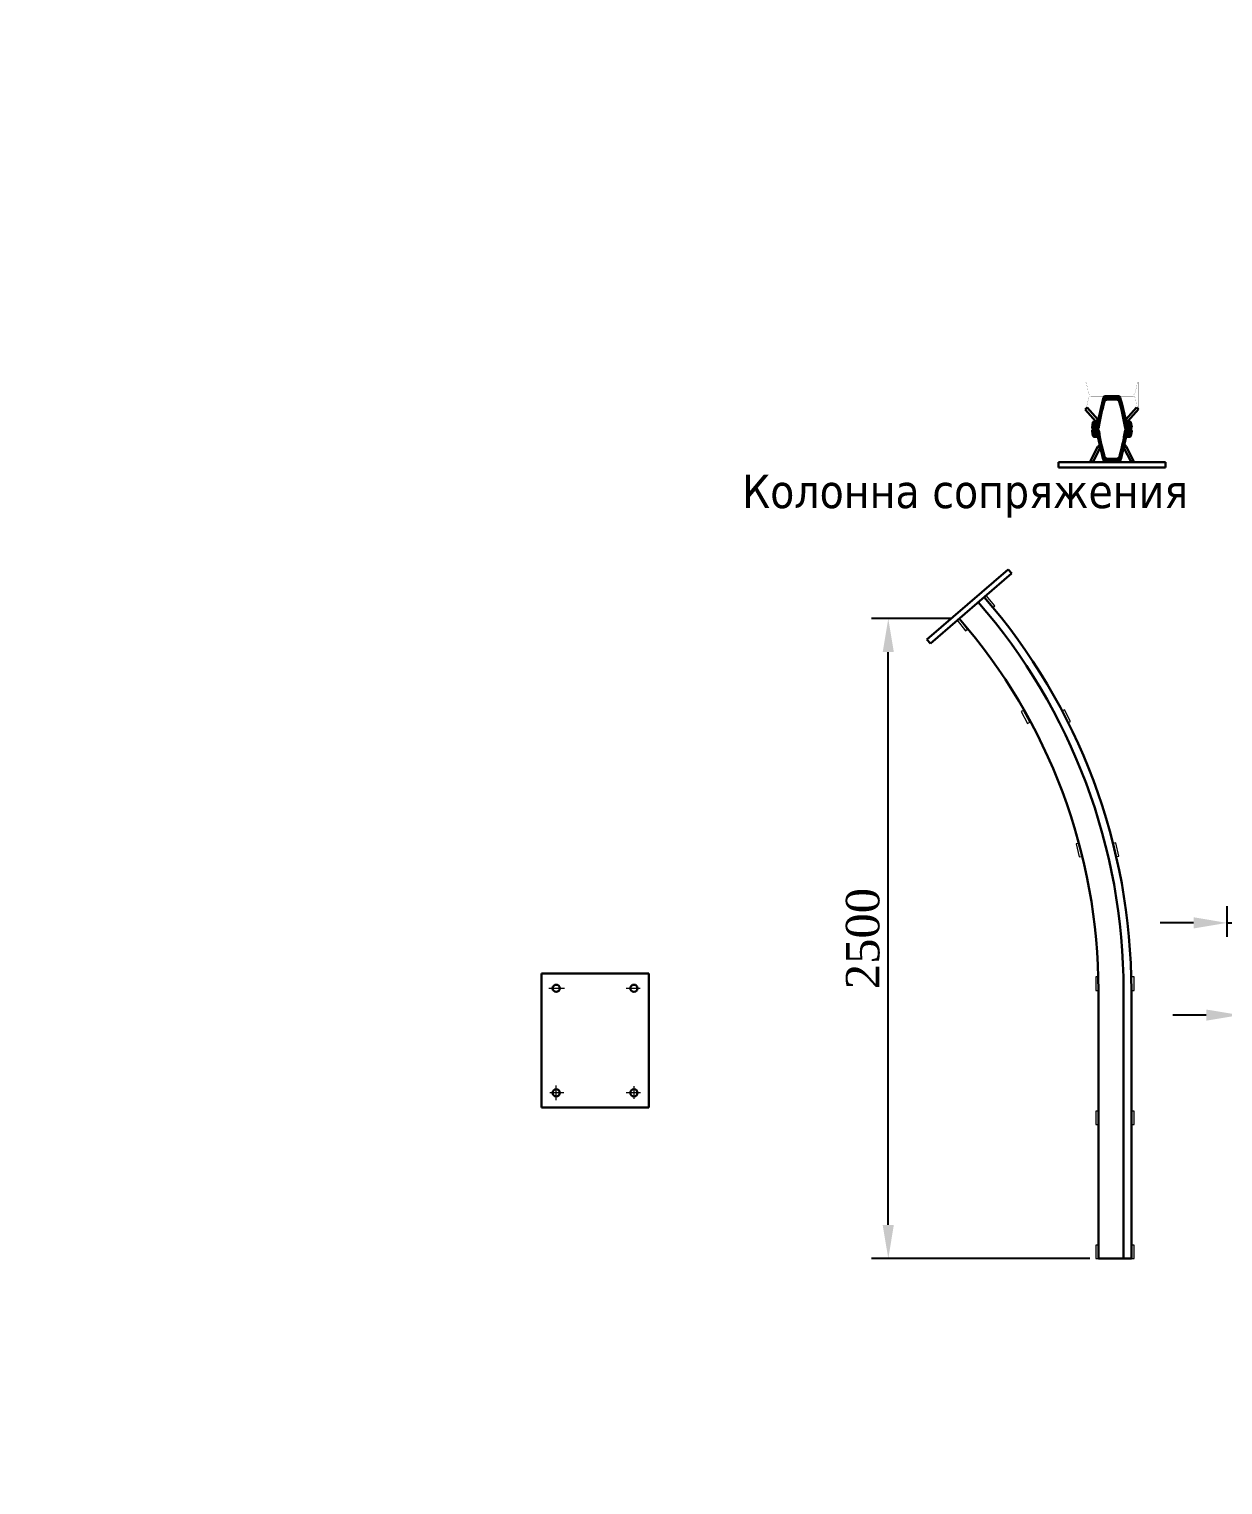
# Model space of a CAD drawing. Header units: millimetres. Extents: x -46762 to 217101, y -107409 to 31524.
# Drawn here: x 88661 to 93115, y -52111 to -46682 of the extents above; entities that cross this region are included whole.
import ezdxf

# ---------------------------------------------------------------- set-up
doc = ezdxf.new("R2010")
doc.units = ezdxf.units.MM
doc.styles.get("Standard").update_dxf_attribs({"font": 'TIMES.TTF'})
doc.dimstyles.new('ISO-25', dxfattribs={"dimscale": 50, "dimtxt": 2.5, "dimasz": 2.5, "dimexe": 1.25, "dimexo": 0.625, "dimtad": 1, "dimdec": 0, "dimtxsty": 'Standard', "dimcen": 2.5, "dimadec": 0, "dimazin": 0, "dimtfac": 1, "dimtdec": 0, "dimtmove": 0, "dimatfit": 3, "dimfxl": 1, "dimarcsym": 0})
pattern_1 = [(50.1394231, (28447.5066, -45731.2157), (1.822229156, -0.15495712), [0.1905, -2.0955]), (355.139423, (28447.5066, -45731.2157), (-0.35707637, 1.909703177), [0.1524, -1.6764]), (100.590423, (28447.6584, -45731.2286), (1.465159393, 1.75473738), [0.1619, -1.7809]), (46.323623, (28447.5054, -45730.7077), (2.71180544, -0.41382562), [0.28575, -3.14325]), (96.775023, (28447.7313, -45730.7422), (2.36801449, 2.48002521), [0.24285, -2.67135]), (351.323423, (28447.5054, -45730.7077), (2.36801821, 2.48002083), [0.2286, -2.5146]), (21.1394231, (28447.7597, -45730.8341), (1.51863283, -1.018962775), [0.1905, -2.0955]), (326.139423, (28447.7597, -45730.8341), (0.61353644, 1.84337809), [0.1524, -1.6764]), (71.590823, (28447.8862, -45730.919), (2.132165086, 0.82441941), [0.1619, -1.7809]), (37.6394231, (28447.5066, -45731.2157), (0.028828387, 0.845623043), [0, -1.65608, 0, -1.7018, 0, -1.68275]), (7.6394231, (28447.5066, -45731.2157), (0.665756862, 1.003428765), [0, -0.97028, 0, -1.61798, 0, -0.64135]), (327.6394231, (28446.9402, -45731.2171), (1.35604134, -0.0539878216), [0, -0.635, 0, -1.9812, 0, -2.6289]), (317.6394231, (28446.6862, -45731.2177), (1.480668702, 0.25786872), [0, -0.8255, 0, -1.31572, 0, -1.8669])]
pattern_2 = [(130.1394231, (156941.609, -45418.5385), (-1.821453436, -0.163823648), [0.1905, -2.0955]), (185.139423, (156941.609, -45418.5385), (0.34777806, 1.91141837), [0.1524, -1.6764]), (79.688423, (156941.4571, -45418.5521), (-1.47368194, 1.74758601), [0.1619, -1.7809]), (133.955223, (156941.6077, -45418.0305), (-2.70975933, -0.42701845), [0.28575, -3.14325]), (83.503823, (156941.382, -45418.066), (-2.38005615, 2.46847126), [0.24285, -2.67135]), (188.955423, (156941.6077, -45418.0305), (-2.38005985, 2.46846687), [0.2286, -2.5146]), (159.1394231, (156941.354, -45418.158), (-1.51365579, -1.02634154), [0.1905, -2.0955]), (214.139423, (156941.354, -45418.158), (-0.622500466, 1.840370323), [0.1524, -1.6764]), (108.688023, (156941.2279, -45418.2436), (-2.13615209, 0.814032895), [0.1619, -1.7809]), (142.6394231, (156941.6089, -45418.53845), (-0.0329434954, 0.8454727275), [0, -1.65608, 0, -1.7018, 0, -1.68275]), (172.6394231, (156941.6089, -45418.53845), (-0.670632431, 1.000176799), [0, -0.97028, 0, -1.61798, 0, -0.64135]), (212.6394231, (156942.17535, -45418.5371), (-1.3557625345, -0.060586719), [0, -0.635, 0, -1.9812, 0, -2.6289]), (222.6394231, (156942.4293, -45418.5365), (-1.481906154, 0.250659596), [0, -0.8255, 0, -1.31572, 0, -1.8669])]

# ---------------------------------------------------------------- blocks, each defined once
blk = doc.blocks.new('*D325')
at = {"color": 0, "lineweight": -2}
for p, q in [((93130.1, -50066.9), (93130.1, -49952.7)), ((93423.7, -50066.9), (93423.7, -49952.7)), ((93005.1, -50015.2), (92880.1, -50015.2)), ((93130.1, -50015.2), (93423.7, -50015.2)), ((93548.7, -50015.2), (93999, -50015.2))]:
    blk.add_line(p, q, dxfattribs=at)
at = {"color": 0, "lineweight": 0}
for points in [[(93005.1, -49994.3), (93005.1, -50036), (93130.1, -50015.2)], [(93548.7, -49994.3), (93548.7, -50036), (93423.7, -50015.2)]]:
    blk.add_solid(points, dxfattribs=at)
at = {"layer": 'Defpoints', "color": 0, "lineweight": 0}
for p in [(93423.7, -50015.2), (93130.1, -50098.2), (93423.7, -50098.2)]:
    blk.add_point(p, dxfattribs=at)
at = {"color": 0, "lineweight": 0, "insert": (93836.4, -49920.3), "char_height": 125, "attachment_point": 5}
blk.add_mtext('300', dxfattribs=at)
blk = doc.blocks.new('*D326')
at = {"color": 0, "lineweight": -2}
for p, q in [((93177.5, -50272.4), (93177.5, -50421.6)), ((93375.3, -50272.4), (93375.3, -50421.6)), ((93052.5, -50359.1), (92927.5, -50359.1)), ((93177.5, -50359.1), (93375.3, -50359.1)), ((93500.3, -50359.1), (93954.1, -50359.1))]:
    blk.add_line(p, q, dxfattribs=at)
at = {"color": 0, "lineweight": 0}
for points in [[(93052.5, -50338.3), (93052.5, -50379.9), (93177.5, -50359.1)], [(93500.3, -50338.3), (93500.3, -50379.9), (93375.3, -50359.1)]]:
    blk.add_solid(points, dxfattribs=at)
at = {"layer": 'Defpoints', "color": 0, "lineweight": 0}
for p in [(93177.5, -50241.2), (93375.3, -50241.2), (93375.3, -50359.1)]:
    blk.add_point(p, dxfattribs=at)
at = {"color": 0, "lineweight": 0, "insert": (93789.7, -50264.3), "char_height": 125, "attachment_point": 5}
blk.add_mtext('200', dxfattribs=at)
blk = doc.blocks.new('*D333')
at = {"color": 0, "lineweight": -2}
for p, q in [((92099.6, -48880.6), (91803.8, -48880.6)), ((91866.3, -51141.9), (91866.3, -49005.6)), ((92618.9, -51266.9), (91803.8, -51266.9))]:
    blk.add_line(p, q, dxfattribs=at)
at = {"color": 0, "lineweight": 0}
for points in [[(91845.4, -49005.6), (91887.1, -49005.6), (91866.3, -48880.6)], [(91845.4, -51141.9), (91887.1, -51141.9), (91866.3, -51266.9)]]:
    blk.add_solid(points, dxfattribs=at)
at = {"layer": 'Defpoints', "color": 0, "lineweight": 0}
for p in [(91866.3, -48880.6), (92130.8, -48880.6), (92650.1, -51266.9)]:
    blk.add_point(p, dxfattribs=at)
at = {"color": 0, "lineweight": 0, "insert": (91771.5, -50073.7), "char_height": 125, "attachment_point": 5, "rotation": 90}
blk.add_mtext('2500', dxfattribs=at)

msp = doc.modelspace()

# ---------------------------------------------------------------- hatches: boundary and pattern name
at = {"lineweight": 0}
h = msp.add_hatch(dxfattribs=at)
h.set_pattern_fill('AR-CONC', scale=0.01, angle=0.13942, style=0)
h.set_pattern_definition(pattern_1)
edge = h.paths.add_edge_path()
edge.add_arc((92655.73, -48242.55), 8.3, 92.65382, 152.69088)
edge.add_line((92648.36, -48238.74), (92658.11, -48243.72))
edge.add_line((92658.11, -48243.72), (92655.35, -48234.26))
h = msp.add_hatch(dxfattribs=at)
h.set_pattern_fill('AR-CONC', scale=0.01, angle=0.13942, style=0)
h.set_pattern_definition(pattern_2)
edge = h.paths.add_edge_path()
edge.add_arc((92746.37, -48242.33), 8.3, 27.58797, 87.62503)
edge.add_line((92746.71, -48234.04), (92743.99, -48243.51))
edge.add_line((92743.99, -48243.51), (92753.72, -48238.49))
h = msp.add_hatch(dxfattribs=at)
h.set_pattern_fill('AR-CONC', scale=0.01, angle=0.13942, style=0)
h.set_pattern_definition(pattern_1)
edge = h.paths.add_edge_path()
edge.add_arc((92625.99, -48295.37), 5.85, 146.98752, 199.39047)
edge.add_line((92620.47, -48297.31), (92631.08, -48297.29))
edge.add_line((92631.08, -48297.29), (92621.09, -48292.19))
h = msp.add_hatch(dxfattribs=at)
h.set_pattern_fill('AR-CONC', scale=0.01, angle=0.13942, style=0)
h.set_pattern_definition(pattern_2)
edge = h.paths.add_edge_path()
edge.add_arc((92776.37, -48295.01), 5.85, 340.88837, 393.29132)
edge.add_line((92781.25, -48291.8), (92771.28, -48296.95))
edge.add_line((92771.28, -48296.95), (92781.89, -48296.92))

# ---------------------------------------------------------------- linework, layer by layer
at = {"color": 7, "lineweight": 30}
for p, q in [((92608.81, -48093.56), (92601.34, -48100.2)), ((92601.34, -48100.2), (92641.21, -48145.03)), ((92648.69, -48138.39), (92608.81, -48093.56)), ((92675.44, -48050.95), (92725.73, -48050.87)), ((92682.76, -48063.94), (92718.45, -48063.89)), ((92752.9, -48138.13), (92792.57, -48093.11)), ((92800.07, -48099.72), (92760.41, -48144.74)), ((92792.57, -48093.11), (92800.07, -48099.72)), ((92627.03, -48167.3), (92629.71, -48149.19)), ((92634.63, -48145.02), (92644.18, -48145)), ((92641.21, -48145.03), (92648.69, -48138.39)), ((92760.41, -48144.74), (92752.9, -48138.13)), ((92757.28, -48144.82), (92766.83, -48144.81)), ((92774.51, -48167.06), (92771.77, -48148.96)), ((92627.05, -48180.93), (92629.79, -48199.03)), ((92632.99, -48174.02), (92645.85, -48174)), ((92632.99, -48174.18), (92645.85, -48174.16)), ((92634.72, -48203.18), (92644.27, -48203.17)), ((92755.71, -48173.83), (92768.57, -48173.81)), ((92755.71, -48173.99), (92768.57, -48173.97)), ((92757.37, -48202.99), (92766.93, -48202.97)), ((92774.53, -48180.69), (92771.85, -48198.8)), ((92648.36, -48238.74), (92621.09, -48292.19)), ((92629.99, -48296.73), (92657.26, -48243.29)), ((92658.11, -48243.72), (92648.36, -48238.74)), ((92658.11, -48243.72), (92655.35, -48234.26)), ((92743.99, -48243.51), (92746.71, -48234.04)), ((92743.99, -48243.51), (92753.72, -48238.49)), ((92772.37, -48296.39), (92744.84, -48243.08)), ((92753.72, -48238.49), (92781.25, -48291.8)), ((92900.93, -48297.07), (92500.93, -48297.39)), ((92500.93, -48297.39), (92500.96, -48317.39)), ((92900.96, -48317.07), (92500.96, -48317.39)), ((92631.08, -48297.29), (92620.47, -48297.31)), ((92621.09, -48292.19), (92631.08, -48297.29)), ((92675.83, -48297.12), (92726.12, -48297.04)), ((92683.11, -48284.1), (92718.8, -48284.05)), ((92700.93, -48297.08), (92724.67, -48297.04)), ((92781.25, -48291.8), (92771.28, -48296.95)), ((92771.28, -48296.95), (92781.89, -48296.92)), ((92900.93, -48297.07), (92900.96, -48317.07)), ((92313.74, -48697.37), (92010.23, -48957.91)), ((92313.74, -48697.37), (92326.78, -48712.53)), ((92023.27, -48973.07), (92326.58, -48712.3)), ((92010.23, -48957.91), (92023.27, -48973.07)), ((90572.5, -50589.23), (90572.5, -50204.23)), ((90572.5, -50204.23), (90972.5, -50204.23)), ((90972.5, -50204.23), (90972.5, -50589.23)), ((92650.14, -51266.88), (92650.14, -50266.88)), ((92744.14, -50266.88), (92744.14, -51266.88)), ((92773.14, -50266.88), (92773.14, -51266.88)), ((90572.5, -50704.23), (90572.5, -50589.23)), ((90972.5, -50589.23), (90972.5, -50704.23)), ((90972.5, -50704.23), (90572.5, -50704.23)), ((92773.14, -51266.88), (92650.14, -51266.88))]:
    msp.add_line(p, q, dxfattribs=at)
at = {"color": 7, "lineweight": 0}
for p, q in [((92655.16, -48113.87), (92665.71, -48098.74)), ((92656.12, -48109.71), (92666.81, -48094.4)), ((92657.11, -48105.53), (92667.96, -48089.98)), ((92658.11, -48101.32), (92669.15, -48085.5)), ((92659.12, -48097.1), (92670.39, -48080.94)), ((92660.15, -48092.85), (92671.69, -48076.32)), ((92661.19, -48088.58), (92673.04, -48071.61)), ((92662.25, -48084.29), (92685.52, -48050.94)), ((92663.33, -48079.97), (92683.59, -48050.94)), ((92664.42, -48075.63), (92681.65, -48050.94)), ((92665.53, -48071.27), (92679.71, -48050.95)), ((92666.66, -48066.88), (92677.77, -48050.95)), ((92667.8, -48062.47), (92675.83, -48050.95)), ((92668.96, -48058.03), (92673.72, -48051.21)), ((92677.2, -48065.64), (92687.46, -48050.93)), ((92680.06, -48064.32), (92689.4, -48050.93)), ((92682.25, -48063.96), (92691.34, -48050.93)), ((92684.19, -48063.94), (92693.28, -48050.93)), ((92686.13, -48063.94), (92695.21, -48050.92)), ((92688.07, -48063.93), (92697.15, -48050.92)), ((92690.01, -48063.93), (92699.09, -48050.92)), ((92691.95, -48063.93), (92701.03, -48050.91)), ((92693.88, -48063.92), (92702.97, -48050.91)), ((92695.82, -48063.92), (92704.9, -48050.91)), ((92697.76, -48063.92), (92706.84, -48050.9)), ((92699.7, -48063.92), (92708.78, -48050.9)), ((92701.64, -48063.91), (92710.72, -48050.9)), ((92703.57, -48063.91), (92712.66, -48050.89)), ((92705.51, -48063.91), (92714.59, -48050.89)), ((92707.45, -48063.9), (92716.53, -48050.89)), ((92709.39, -48063.9), (92718.47, -48050.89)), ((92711.33, -48063.9), (92720.41, -48050.88)), ((92713.26, -48063.89), (92722.35, -48050.88)), ((92715.2, -48063.89), (92724.28, -48050.88)), ((92717.14, -48063.89), (92726.21, -48050.89)), ((92719.06, -48063.9), (92727.88, -48051.27)), ((92720.82, -48064.17), (92729.28, -48052.04)), ((92722.39, -48064.69), (92730.44, -48053.15)), ((92723.81, -48065.43), (92731.32, -48054.67)), ((92725.08, -48066.38), (92731.88, -48056.63)), ((92726.2, -48067.55), (92732.42, -48058.64)), ((92727.16, -48068.95), (92732.95, -48060.65)), ((92727.92, -48070.63), (92733.48, -48062.66)), ((92728.5, -48072.57), (92734.01, -48064.68)), ((92729.07, -48074.53), (92734.54, -48066.69)), ((92729.64, -48076.49), (92735.07, -48068.71)), ((92730.2, -48078.46), (92735.59, -48070.74)), ((92730.75, -48080.44), (92736.11, -48072.76)), ((92731.31, -48082.42), (92736.64, -48074.79)), ((92731.86, -48084.41), (92737.16, -48076.82)), ((92732.4, -48086.41), (92737.67, -48078.85)), ((92732.94, -48088.41), (92738.19, -48080.88)), ((92733.47, -48090.41), (92738.7, -48082.92)), ((92734.01, -48092.43), (92739.22, -48084.96)), ((92734.01, -48092.43), (92739.22, -48084.96)), ((92734.57, -48094.38), (92739.73, -48087)), ((92735.14, -48096.35), (92740.24, -48089.04)), ((92735.57, -48098.5), (92740.75, -48091.09)), ((92736.08, -48100.54), (92741.25, -48093.14)), ((92736.59, -48102.59), (92741.76, -48095.19)), ((92737.1, -48104.64), (92742.26, -48097.24)), ((92737.6, -48106.7), (92742.76, -48099.3)), ((92738.09, -48108.76), (92743.26, -48101.36)), ((92626.98, -48168.12), (92643.11, -48145.01)), ((92627.4, -48164.74), (92641.17, -48145.01)), ((92627.42, -48170.27), (92645.11, -48144.92)), ((92627.93, -48161.22), (92639.23, -48145.01)), ((92628.3, -48171.78), (92659.12, -48127.61)), ((92628.45, -48157.69), (92637.3, -48145.01)), ((92628.97, -48154.17), (92635.36, -48145.02)), ((92629.46, -48172.88), (92658.32, -48131.54)), ((92629.49, -48150.65), (92633.29, -48145.2)), ((92630.87, -48173.64), (92657.54, -48135.42)), ((92632.55, -48174.01), (92656.8, -48139.26)), ((92634.48, -48174.02), (92656.09, -48143.05)), ((92636.42, -48174.02), (92655.4, -48146.81)), ((92638.35, -48174.01), (92654.74, -48150.53)), ((92640.29, -48174.01), (92654.11, -48154.21)), ((92649.63, -48138.43), (92659.96, -48123.64)), ((92650.52, -48134.39), (92660.82, -48119.62)), ((92651.42, -48130.32), (92661.73, -48115.55)), ((92652.33, -48126.24), (92662.67, -48111.44)), ((92653.26, -48122.14), (92663.64, -48107.26)), ((92654.2, -48118.02), (92664.66, -48103.03)), ((92738.58, -48110.84), (92743.76, -48103.42)), ((92739.07, -48112.91), (92744.25, -48105.48)), ((92739.07, -48112.91), (92744.25, -48105.48)), ((92739.55, -48115), (92744.75, -48107.55)), ((92740.02, -48117.09), (92745.24, -48109.62)), ((92740.49, -48119.19), (92745.73, -48111.69)), ((92740.96, -48121.3), (92746.22, -48113.76)), ((92741.42, -48123.41), (92746.7, -48115.84)), ((92741.88, -48125.53), (92747.19, -48117.92)), ((92742.33, -48127.66), (92747.67, -48120)), ((92742.77, -48129.79), (92748.15, -48122.08)), ((92743.21, -48131.94), (92748.63, -48124.17)), ((92743.65, -48134.09), (92749.11, -48126.26)), ((92744.08, -48136.24), (92749.59, -48128.35)), ((92744.51, -48138.41), (92750.06, -48130.45)), ((92744.93, -48140.58), (92750.53, -48132.54)), ((92745.01, -48132.14), (92749.11, -48126.26)), ((92745.34, -48142.76), (92751, -48134.64)), ((92745.75, -48144.94), (92751.47, -48136.75)), ((92746.16, -48147.14), (92751.94, -48138.85)), ((92746.55, -48149.34), (92752.4, -48140.96)), ((92746.95, -48151.55), (92753.15, -48142.66)), ((92747.34, -48153.77), (92754.28, -48143.83)), ((92747.72, -48156), (92755.69, -48144.57)), ((92748.09, -48158.23), (92757.45, -48144.82)), ((92748.47, -48160.47), (92759.39, -48144.82)), ((92748.83, -48162.73), (92761.33, -48144.82)), ((92749.19, -48164.98), (92763.26, -48144.81)), ((92749.54, -48167.25), (92765.2, -48144.81)), ((92749.93, -48169.47), (92767.13, -48144.82)), ((92750.7, -48171.14), (92768.8, -48145.21)), ((92751.78, -48172.37), (92770.14, -48146.05)), ((92753.11, -48173.24), (92771.19, -48147.33)), ((92754.69, -48173.74), (92771.81, -48149.22)), ((92756.57, -48173.83), (92772.15, -48151.49)), ((92758.51, -48173.82), (92772.5, -48153.77)), ((92760.45, -48173.82), (92772.84, -48156.05)), ((92627, -48180.11), (92643.2, -48203.17)), ((92627.43, -48177.96), (92645.2, -48203.25)), ((92627.43, -48183.49), (92641.26, -48203.17)), ((92627.97, -48187.01), (92639.33, -48203.17)), ((92628.31, -48176.44), (92659.27, -48220.51)), ((92628.5, -48190.52), (92637.39, -48203.18)), ((92629.03, -48194.04), (92635.45, -48203.18)), ((92629.47, -48175.33), (92658.45, -48216.59)), ((92629.56, -48197.56), (92633.38, -48203)), ((92630.87, -48174.57), (92657.67, -48212.71)), ((92632.55, -48174.2), (92656.91, -48208.87)), ((92634.48, -48174.18), (92656.19, -48205.08)), ((92636.42, -48174.18), (92655.49, -48201.32)), ((92638.35, -48174.18), (92654.82, -48197.61)), ((92640.29, -48174.17), (92654.17, -48193.93)), ((92642.23, -48174.01), (92653.5, -48157.86)), ((92642.23, -48174.17), (92653.55, -48190.28)), ((92644.17, -48174), (92652.91, -48161.47)), ((92644.17, -48174.17), (92652.95, -48186.67)), ((92646.11, -48173.99), (92652.35, -48165.05)), ((92646.11, -48174.17), (92652.38, -48183.09)), ((92648.46, -48173.4), (92651.81, -48168.59)), ((92648.47, -48174.76), (92651.83, -48179.55)), ((92649.75, -48209.72), (92660.12, -48224.48)), ((92744.62, -48209.44), (92750.2, -48217.39)), ((92745.03, -48207.27), (92750.66, -48215.29)), ((92745.44, -48205.09), (92751.13, -48213.19)), ((92745.84, -48202.9), (92751.59, -48211.08)), ((92746.24, -48200.71), (92752.05, -48208.98)), ((92746.63, -48198.5), (92752.51, -48206.87)), ((92747.02, -48196.29), (92753.25, -48205.17)), ((92747.4, -48194.07), (92754.37, -48203.99)), ((92747.77, -48191.84), (92755.79, -48203.25)), ((92748.14, -48189.61), (92757.54, -48202.99)), ((92748.51, -48187.36), (92759.48, -48202.98)), ((92748.87, -48185.11), (92761.42, -48202.98)), ((92749.22, -48182.85), (92763.36, -48202.98)), ((92749.56, -48180.58), (92765.29, -48202.97)), ((92749.94, -48178.36), (92767.23, -48202.96)), ((92750.71, -48176.69), (92768.89, -48202.57)), ((92751.78, -48175.46), (92770.23, -48201.72)), ((92753.11, -48174.59), (92771.27, -48200.43)), ((92754.69, -48174.08), (92771.89, -48198.55)), ((92756.57, -48173.99), (92772.22, -48196.27)), ((92758.51, -48173.98), (92772.56, -48193.99)), ((92760.45, -48173.98), (92772.9, -48191.71)), ((92762.38, -48173.82), (92773.19, -48158.33)), ((92762.38, -48173.98), (92773.24, -48189.43)), ((92764.32, -48173.81), (92773.53, -48160.61)), ((92764.32, -48173.98), (92773.58, -48187.15)), ((92766.26, -48173.81), (92773.88, -48162.89)), ((92766.26, -48173.97), (92773.91, -48184.86)), ((92768.2, -48173.81), (92774.22, -48165.17)), ((92768.2, -48173.97), (92774.25, -48182.58)), ((92770.32, -48173.54), (92774.55, -48167.48)), ((92770.32, -48174.23), (92774.57, -48180.27)), ((92650.65, -48213.76), (92661, -48228.49)), ((92651.56, -48217.82), (92661.91, -48232.56)), ((92652.48, -48221.9), (92662.86, -48236.68)), ((92653.42, -48226), (92663.85, -48240.85)), ((92654.38, -48230.12), (92664.88, -48245.07)), ((92655.35, -48234.26), (92665.95, -48249.36)), ((92656.33, -48238.42), (92667.07, -48253.7)), ((92657.33, -48242.6), (92668.22, -48258.11)), ((92658.34, -48246.8), (92669.43, -48262.59)), ((92659.36, -48251.02), (92670.69, -48267.14)), ((92660.41, -48255.27), (92672, -48271.77)), ((92661.46, -48259.54), (92673.36, -48276.47)), ((92662.54, -48263.83), (92685.92, -48297.1)), ((92732.14, -48263.48), (92737.46, -48271.06)), ((92732.68, -48261.48), (92737.98, -48269.02)), ((92733.21, -48259.48), (92738.49, -48266.99)), ((92733.74, -48257.47), (92738.99, -48264.95)), ((92734.26, -48255.46), (92739.5, -48262.91)), ((92734.78, -48253.44), (92740.01, -48260.87)), ((92735.3, -48251.41), (92740.51, -48258.82)), ((92735.81, -48249.37), (92741.01, -48256.77)), ((92736.32, -48247.33), (92741.51, -48254.72)), ((92736.82, -48245.29), (92742.01, -48252.67)), ((92737.32, -48243.23), (92742.5, -48250.62)), ((92737.81, -48241.17), (92743, -48248.56)), ((92738.3, -48239.11), (92743.49, -48246.5)), ((92738.78, -48237.03), (92743.98, -48244.43)), ((92739.26, -48234.95), (92744.47, -48242.37)), ((92739.73, -48232.87), (92744.96, -48240.3)), ((92740.2, -48230.77), (92745.44, -48238.23)), ((92740.67, -48228.67), (92745.93, -48236.16)), ((92741.13, -48226.56), (92746.41, -48234.08)), ((92741.58, -48224.45), (92746.89, -48232)), ((92742.03, -48222.33), (92747.37, -48229.92)), ((92742.47, -48220.2), (92747.84, -48227.84)), ((92742.91, -48218.06), (92748.32, -48225.76)), ((92743.35, -48215.92), (92748.79, -48223.67)), ((92743.78, -48213.77), (92749.26, -48221.58)), ((92744.2, -48211.61), (92749.73, -48219.48)), ((92663.63, -48268.14), (92683.98, -48297.1)), ((92664.73, -48272.47), (92682.04, -48297.11)), ((92665.86, -48276.83), (92680.1, -48297.11)), ((92667, -48281.22), (92678.16, -48297.11)), ((92668.15, -48285.63), (92676.23, -48297.12)), ((92669.33, -48290.06), (92674.11, -48296.87)), ((92677.55, -48282.43), (92687.85, -48297.1)), ((92680.41, -48283.74), (92689.79, -48297.09)), ((92682.6, -48284.09), (92691.73, -48297.09)), ((92684.54, -48284.1), (92693.67, -48297.09)), ((92686.48, -48284.1), (92695.61, -48297.08)), ((92688.42, -48284.1), (92697.54, -48297.08)), ((92690.36, -48284.09), (92699.48, -48297.08)), ((92692.3, -48284.09), (92701.42, -48297.08)), ((92694.23, -48284.09), (92703.36, -48297.07)), ((92696.17, -48284.08), (92705.3, -48297.07)), ((92698.11, -48284.08), (92707.23, -48297.07)), ((92700.05, -48284.08), (92709.17, -48297.06)), ((92701.99, -48284.07), (92711.11, -48297.06)), ((92703.92, -48284.07), (92713.05, -48297.06)), ((92705.86, -48284.07), (92714.98, -48297.05)), ((92707.8, -48284.06), (92716.92, -48297.05)), ((92709.74, -48284.06), (92718.86, -48297.05)), ((92711.68, -48284.06), (92720.8, -48297.04)), ((92713.61, -48284.06), (92722.74, -48297.04)), ((92715.55, -48284.05), (92724.67, -48297.04)), ((92717.49, -48284.05), (92726.6, -48297.02)), ((92719.41, -48284.03), (92728.27, -48296.63)), ((92721.17, -48283.76), (92729.67, -48295.86)), ((92722.74, -48283.23), (92730.82, -48294.74)), ((92724.15, -48282.49), (92731.69, -48293.22)), ((92725.42, -48281.53), (92732.25, -48291.26)), ((92726.54, -48280.36), (92732.78, -48289.25)), ((92727.49, -48278.96), (92733.31, -48287.24)), ((92728.25, -48277.27), (92733.83, -48285.22)), ((92728.82, -48275.33), (92734.36, -48283.21)), ((92729.39, -48273.37), (92734.88, -48281.19)), ((92729.95, -48271.4), (92735.4, -48279.17)), ((92730.5, -48269.43), (92735.92, -48277.14)), ((92731.05, -48267.45), (92736.44, -48275.12)), ((92731.6, -48265.47), (92736.95, -48273.09)), ((90600.31, -50259.23), (90657.9, -50259.23)), ((90887.92, -50259.23), (90940.59, -50259.23)), ((90655.71, -50649.23), (90603.23, -50649.23)), ((90627.5, -50676.28), (90627.5, -50621.48)), ((90941.95, -50649.23), (90887.92, -50649.23)), ((90917.5, -50624.4), (90917.5, -50671.89))]:
    msp.add_line(p, q, dxfattribs=at)
at = {"color": 7}
msp.add_line((92724.67, -48297.04), (92700.93, -48297.08), dxfattribs=at)
at = {"color": 7, "linetype": 'Continuous', "const_width": 0.5}
for points in [[(92601.22, -47998.34, -0.3521043), (92605.13, -48001.47, -0.3521043)], [(92700.57, -48045.36), (92622.65, -48045.55, -0.3521043), (92613.35, -48038.11), (92609.97, -48022.91)], [(92700.57, -48045.36), (92778.49, -48045.17, 0.3521043), (92787.75, -48037.69), (92791.06, -48022.47)], [(92799.69, -47997.86, 0.3521043), (92795.79, -48001, 0.3521043)], [(92601.46, -48098.42, 0.3521043), (92605.36, -48095.27, 0.3521043)], [(92700.58, -48050.91), (92778.5, -48050.72, -0.3521043), (92787.8, -48058.16), (92791.18, -48073.36)], [(92799.94, -48097.93, -0.3521043), (92796.02, -48094.8, -0.3521043)]]:
    msp.add_lwpolyline(points, format="xyb", dxfattribs=at)
for points in [[(92601.34, -48048.38), (92601.22, -47998.34)], [(92609.97, -48022.91), (92605.13, -48001.17)], [(92791.06, -48022.47), (92795.79, -48000.71)], [(92799.81, -48047.89), (92799.69, -47997.86)], [(92601.34, -48048.38), (92601.46, -48098.42)], [(92610.09, -48073.8), (92605.36, -48095.56)], [(92791.18, -48073.36), (92796.02, -48095.1)], [(92799.81, -48047.89), (92799.94, -48097.93)]]:
    msp.add_lwpolyline(points, dxfattribs=at)
at = {"color": 7, "linetype": 'Continuous', "lineweight": 30, "const_width": 0.5}
msp.add_lwpolyline([(92700.58, -48050.91), (92622.66, -48051.1, 0.3521043), (92613.4, -48058.58), (92610.09, -48073.8)], format="xyb", dxfattribs=at)
at = {"color": 7, "lineweight": 15}
for points in [[(92231.85, -48794.07), (92224.11, -48800.4), (92255.74, -48839.12), (92263.48, -48832.8), (92231.85, -48794.07)], [(92130.84, -48880.59), (92123.09, -48886.91), (92154.72, -48925.64), (92162.47, -48919.31), (92130.84, -48880.59)], [(92370.9, -49222.77), (92362.08, -49227.47), (92385.62, -49271.58), (92394.44, -49266.88), (92370.9, -49222.77)], [(92523.22, -49220.5), (92514.4, -49225.21), (92537.94, -49269.32), (92546.76, -49264.62), (92523.22, -49220.5)], [(92577.03, -49718.39), (92567.28, -49720.61), (92578.41, -49769.36), (92588.15, -49767.13), (92577.03, -49718.39)], [(92715.36, -49717.17), (92705.61, -49719.39), (92716.73, -49768.14), (92726.48, -49765.92), (92715.36, -49717.17)], [(92650.14, -50216.88), (92640.14, -50216.88), (92640.14, -50266.88), (92650.14, -50266.88), (92650.14, -50216.88)], [(92783.14, -50216.88), (92773.14, -50216.88), (92773.14, -50266.88), (92783.14, -50266.88), (92783.14, -50216.88)], [(92650.14, -50716.88), (92640.14, -50716.88), (92640.14, -50766.88), (92650.14, -50766.88), (92650.14, -50716.88)], [(92783.14, -50716.88), (92773.14, -50716.88), (92773.14, -50766.88), (92783.14, -50766.88), (92783.14, -50716.88)], [(92650.14, -51216.88), (92640.14, -51216.88), (92640.14, -51266.88), (92650.14, -51266.88), (92650.14, -51216.88)], [(92783.14, -51216.88), (92773.14, -51216.88), (92773.14, -51266.88), (92783.14, -51266.88), (92783.14, -51216.88)]]:
    msp.add_lwpolyline(points, dxfattribs=at)
at = {"color": 5, "lineweight": 50}
msp.add_circle((89704.46, -49454.65), 15822.23, dxfattribs=at)
at = {"color": 7, "lineweight": 30}
for centre in [(90627.5, -50259.23), (90917.5, -50259.23), (90627.5, -50649.23), (90917.5, -50649.23)]:
    msp.add_circle(centre, 13.5, dxfattribs=at)
for centre, radius, start, end in [((94560.78, -48555.33), 1956.09, 165.19252, 167.7746), ((93383.48, -48277.88), 739.78, 163.76967, 171.53059), ((92675.45, -48056.95), 6, 88.69738, 165.33027), ((92682.77, -48073.94), 10, 86.44235, 163.55574), ((92718.47, -48073.89), 10, 16.62617, 93.73956), ((92725.74, -48056.87), 6, 14.85164, 91.48454), ((92018.41, -48280.05), 739.78, 8.65132, 16.41224), ((90841.99, -48561.23), 1956.09, 12.40731, 14.98939), ((92634.64, -48150.02), 5, 89.6537, 172.73213), ((92644.17, -48140), 5, 270.09096, 348.33783), ((92757.27, -48139.82), 5, 191.84408, 270.09096), ((92766.84, -48149.81), 5, 7.44978, 90.52821), ((92632.98, -48168.02), 6, 170.07384, 270.68501), ((92633, -48180.18), 6, 89.4969, 190.10807), ((92634.71, -48198.18), 5, 187.44978, 270.52821), ((92644.28, -48208.17), 5, 11.84408, 90.09096), ((92645.84, -48168), 6, 270.09096, 351.90172), ((92645.86, -48180.16), 6, 8.28019, 90.09096), ((94559.56, -47786.76), 1956.09, 192.40731, 194.98939), ((93383.14, -48067.94), 739.78, 188.65132, 196.41224), ((92018.08, -48070.11), 739.78, 343.76967, 351.53059), ((90840.77, -47792.66), 1956.09, 345.19252, 347.7746), ((92755.7, -48167.83), 6, 188.28019, 270.09096), ((92755.72, -48179.99), 6, 90.09096, 171.90172), ((92757.38, -48207.99), 5, 90.09096, 168.33783), ((92766.92, -48197.97), 5, 269.6537, 352.73213), ((92768.56, -48167.81), 6, 269.4969, 10.10807), ((92768.58, -48179.97), 6, 350.07384, 90.68501), ((92655.73, -48242.55), 8.3, 92.65382, 152.69088), ((92746.37, -48242.33), 8.3, 27.58797, 87.62503), ((92625.99, -48295.37), 5.85, 146.98752, 199.39047), ((92675.82, -48291.12), 6, 194.85164, 271.48454), ((92683.09, -48274.1), 10, 196.62617, 273.73956), ((92718.78, -48274.05), 10, 266.44235, 343.55574), ((92726.11, -48291.04), 6, 268.69738, 345.33027), ((92776.37, -48295.01), 5.85, 340.88837, 33.29132), ((90540.14, -50266.88), 2233, 0, 41.05097), ((90540.14, -50266.88), 2204, 0, 41.05575), ((90540.14, -50266.88), 2110, 0, 41.07213)]:
    msp.add_arc(centre, radius, start, end, dxfattribs=at)

# ---------------------------------------------------------------- texts
at = {"insert": (92152.93, -48423.59), "char_height": 125, "width": 3737.9383, "attachment_point": 5}
msp.add_mtext('\\A1;{\\fTahoma|b0|i0|c204|p34;Колонна сопряжения}', dxfattribs=at)

# ---------------------------------------------------------------- dimensions: what is measured, and where the dimension line sits
at = {"color": 7, "lineweight": 0}
dim = msp.add_linear_dim(base=(91866.28, -48880.59), p1=(92650.14, -51266.88), p2=(92130.84, -48880.59), angle=90, text='2500', dimstyle='ISO-25', dxfattribs=at)
dim.commit()
dim.dimension.update_dxf_attribs({"geometry": '*D333', "text_midpoint": (91771.45, -50073.73)})
for base, p1, p2, text, picture, middle in [((93423.7, -50015.16), (93130.15, -50098.16), (93423.7, -50098.16), '300', '*D325', (93836.35, -49920.32)), ((93375.26, -50359.11), (93177.49, -50241.16), (93375.26, -50241.16), '200', '*D326', (93789.67, -50264.28))]:
    dim = msp.add_linear_dim(base=base, p1=p1, p2=p2, text=text, dimstyle='ISO-25', dxfattribs=at)
    dim.commit()
    dim.dimension.update_dxf_attribs({"geometry": picture, "text_midpoint": middle})

doc.saveas('drawing.dxf')
